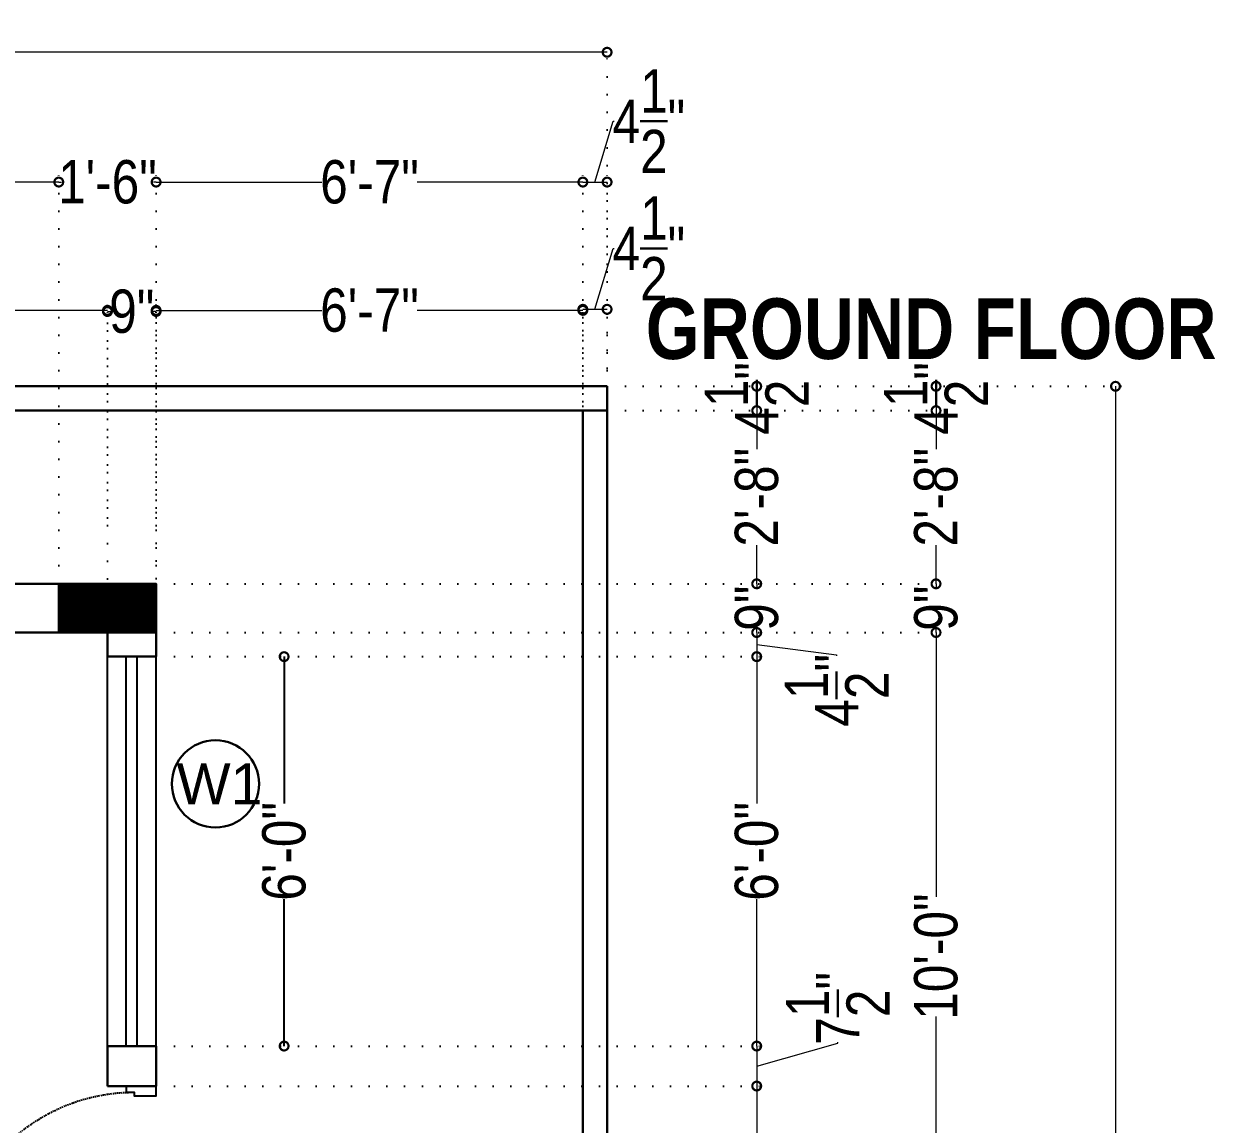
# Model space of a CAD drawing. Extents: x -454308 to 890911, y -14103 to 1343694.
# Drawn here: x 198057.3 to 198277.6, y 662062.4 to 662265.7 of the extents above; entities that cross this region are included whole.
import ezdxf

# ---------------------------------------------------------------- set-up
doc = ezdxf.new("R2010")
doc.units = 0
doc.header["$MEASUREMENT"] = 0
doc.header["$PDMODE"] = 32
doc.linetypes.add('DOT2', pattern=[3.175, 0, -3.175])
for name, color, linetype in [('A-Door', 144, 'Continuous'), ('ELE', 7, 'Continuous'), ('walls', 7, 'Continuous')]:
    doc.layers.add(name, color=color, linetype=linetype)
for name, color, linetype, lineweight in [('A-Wall', 7, 'Continuous', 30), ('AR- Dim', 159, 'Continuous', 9), ('sill', 32, 'Continuous', 25), ('Text', 55, 'Continuous', 25), ('WINDOW', 147, 'Continuous', 25)]:
    doc.layers.add(name, color=color, linetype=linetype, lineweight=lineweight)
doc.styles.add('AA_03.50', font='ARIALN.TTF', dxfattribs={"height": 8})
doc.styles.add('jag', font='arial.ttf')
doc.styles.get("Standard").update_dxf_attribs({"font": 'stylu.ttf', "height": 7})
doc.dimstyles.new('AA_03.50', dxfattribs={"dimtxt": 9, "dimasz": 3.25, "dimexe": 1.75, "dimexo": 3.375, "dimgap": 0.09, "dimtad": 0, "dimdec": 0, "dimzin": 3, "dimdsep": 46, "dimlunit": 4, "dimtxsty": 'AA_03.50', "dimblk": 'DOTSMALL', "dimcen": 0.09, "dimclre": 7, "dimadec": 0, "dimazin": 0, "dimtfac": 1, "dimtdec": 0, "dimtofl": 0, "dimtmove": 0, "dimatfit": 3, "dimfxl": 1, "dimtolj": 1, "dimtzin": 0, "dimlwd": -1, "dimarcsym": 0})

# ---------------------------------------------------------------- blocks, each defined once
blk = doc.blocks.new('eeee')
at = {"layer": 'A-Door'}
for points in [[(165919.2, 672860.67), (165924.71, 672860.67), (165924.71, 672859.48), (165923.23, 672859.48), (165923.23, 672858.78), (165919.2, 672858.78), (165919.2, 672860.67)], [(165924.71, 672859.48), (165924.71, 672858.61), (165956.88, 672858.61), (165956.88, 672859.48), (165924.71, 672859.48)], [(165956.8, 672857.83), (165956.8, 672857.59)], [(165956.8, 672857.46), (165956.8, 672857.22)], [(165956.88, 672858.61), (165956.84, 672858.33)], [(165956.84, 672858.2), (165956.84, 672858)], [(165956.64, 672855.61), (165956.6, 672855.37)], [(165956.6, 672855.24), (165956.6, 672855)], [(165956.68, 672855.98), (165956.68, 672855.74)], [(165956.76, 672856.72), (165956.76, 672856.68), (165956.72, 672856.48)], [(165956.72, 672856.35), (165956.72, 672856.11)], [(165956.8, 672857.09), (165956.76, 672856.85)], [(165956.31, 672853.39), (165956.27, 672853.15)], [(165956.39, 672853.76), (165956.35, 672853.52)], [(165956.43, 672854.13), (165956.39, 672853.89)], [(165956.51, 672854.5), (165956.47, 672854.26)], [(165956.55, 672854.87), (165956.55, 672854.79), (165956.51, 672854.63)], [(165955.86, 672851.18), (165955.77, 672851.01), (165955.77, 672850.93)], [(165955.94, 672851.55), (165955.86, 672851.3)], [(165956.02, 672851.91), (165955.98, 672851.67)], [(165956.06, 672852.28), (165956.02, 672852.04)], [(165956.18, 672852.65), (165956.1, 672852.41)], [(165956.27, 672853.02), (165956.23, 672852.86), (165956.18, 672852.78)], [(165955.08, 672848.71), (165955.03, 672848.46)], [(165955.24, 672849.04), (165955.12, 672848.83)], [(165955.32, 672849.41), (165955.24, 672849.16), (165955.24, 672849.12)], [(165955.44, 672849.78), (165955.36, 672849.53)], [(165955.53, 672850.11), (165955.44, 672849.86)], [(165955.65, 672850.48), (165955.57, 672850.23)], [(165955.77, 672850.81), (165955.65, 672850.6)], [(165954.29, 672846.61), (165954.17, 672846.37)], [(165954.46, 672846.9), (165954.34, 672846.7)], [(165954.58, 672847.27), (165954.5, 672847.02)], [(165954.71, 672847.64), (165954.62, 672847.39)], [(165954.83, 672847.97), (165954.75, 672847.76)], [(165954.95, 672848.34), (165954.87, 672848.09)], [(165953.35, 672844.52), (165953.23, 672844.31)], [(165953.55, 672844.89), (165953.43, 672844.64)], [(165953.68, 672845.22), (165953.6, 672845.01)], [(165953.84, 672845.55), (165953.76, 672845.34)], [(165954.01, 672845.87), (165953.92, 672845.63)], [(165954.17, 672846.24), (165954.05, 672846)], [(165952.12, 672842.26), (165952.08, 672842.18), (165951.99, 672842.01)], [(165952.28, 672842.59), (165952.16, 672842.34)], [(165952.49, 672842.91), (165952.36, 672842.67)], [(165952.69, 672843.2), (165952.57, 672843)], [(165952.86, 672843.53), (165952.73, 672843.33)], [(165953.02, 672843.86), (165953.02, 672843.86), (165952.9, 672843.65)], [(165953.23, 672844.19), (165953.1, 672843.98)], [(165950.68, 672840.04), (165950.55, 672839.83)], [(165950.88, 672840.37), (165950.76, 672840.16)], [(165951.09, 672840.65), (165951.05, 672840.53), (165950.97, 672840.45)], [(165951.34, 672840.98), (165951.17, 672840.78)], [(165951.54, 672841.27), (165951.38, 672841.07)], [(165951.75, 672841.6), (165951.58, 672841.39)], [(165951.91, 672841.93), (165951.79, 672841.72)], [(165948.83, 672837.7), (165948.66, 672837.49)], [(165949.08, 672837.94), (165948.91, 672837.78)], [(165949.32, 672838.23), (165949.16, 672838.07)], [(165949.53, 672838.56), (165949.4, 672838.35)], [(165949.77, 672838.85), (165949.61, 672838.64)], [(165950.02, 672839.13), (165949.94, 672838.97), (165949.86, 672838.93)], [(165950.27, 672839.42), (165950.1, 672839.22)], [(165950.47, 672839.71), (165950.31, 672839.5)], [(165946.77, 672835.52), (165946.61, 672835.31)], [(165947.06, 672835.72), (165946.9, 672835.6)], [(165947.31, 672836.01), (165947.14, 672835.81)], [(165947.6, 672836.3), (165947.39, 672836.09)], [(165947.84, 672836.55), (165947.68, 672836.38)], [(165948.09, 672836.83), (165947.92, 672836.67)], [(165948.38, 672837.12), (165948.17, 672836.91)], [(165948.58, 672837.41), (165948.46, 672837.2)], [(165944.27, 672833.26), (165944.1, 672833.09)], [(165944.55, 672833.5), (165944.55, 672833.46), (165944.39, 672833.34)], [(165944.88, 672833.71), (165944.68, 672833.55)], [(165945.13, 672833.96), (165944.97, 672833.79)], [(165945.42, 672834.24), (165945.25, 672834.04)], [(165945.71, 672834.45), (165945.5, 672834.28)], [(165945.99, 672834.7), (165945.83, 672834.53)], [(165946.24, 672834.98), (165946.08, 672834.78)], [(165946.53, 672835.23), (165946.36, 672835.07)], [(165941.23, 672831.08), (165941.02, 672830.96)], [(165941.55, 672831.28), (165941.47, 672831.2), (165941.35, 672831.16)], [(165941.88, 672831.49), (165941.68, 672831.33)], [(165942.17, 672831.7), (165941.97, 672831.57)], [(165942.46, 672831.9), (165942.25, 672831.78)], [(165942.79, 672832.11), (165942.58, 672831.98)], [(165943.08, 672832.31), (165943.03, 672832.27), (165942.87, 672832.19)], [(165943.4, 672832.56), (165943.2, 672832.44)], [(165943.69, 672832.76), (165943.49, 672832.64)], [(165943.98, 672833.01), (165943.81, 672832.85)], [(165937.28, 672828.94), (165937.03, 672828.86)], [(165937.61, 672829.07), (165937.4, 672828.98)], [(165937.98, 672829.27), (165937.73, 672829.15)], [(165938.31, 672829.39), (165938.1, 672829.31), (165938.1, 672829.27)], [(165938.64, 672829.6), (165938.43, 672829.48)], [(165938.97, 672829.76), (165938.76, 672829.64)], [(165939.29, 672829.93), (165939.05, 672829.81)], [(165939.62, 672830.09), (165939.42, 672830.01)], [(165939.95, 672830.3), (165939.79, 672830.22), (165939.75, 672830.18)], [(165940.28, 672830.5), (165940.08, 672830.34)], [(165940.61, 672830.67), (165940.4, 672830.55)], [(165940.94, 672830.87), (165940.69, 672830.75)], [(165930.58, 672826.64), (165930.29, 672826.64)], [(165930.91, 672826.72), (165930.87, 672826.72), (165930.71, 672826.68)], [(165931.28, 672826.85), (165931.03, 672826.76)], [(165931.65, 672826.93), (165931.4, 672826.85)], [(165932.02, 672827.01), (165931.77, 672826.93)], [(165932.39, 672827.13), (165932.14, 672827.05)], [(165932.72, 672827.22), (165932.51, 672827.13)], [(165933.09, 672827.34), (165932.84, 672827.26)], [(165933.46, 672827.46), (165933.21, 672827.38)], [(165933.79, 672827.59), (165933.58, 672827.46)], [(165934.16, 672827.67), (165933.91, 672827.59)], [(165934.53, 672827.79), (165934.28, 672827.71)], [(165934.86, 672827.91), (165934.61, 672827.83)], [(165935.23, 672828.08), (165934.98, 672828)], [(165935.55, 672828.2), (165935.35, 672828.12)], [(165935.92, 672828.33), (165935.68, 672828.24)], [(165936.25, 672828.45), (165936.05, 672828.37)], [(165936.62, 672828.61), (165936.38, 672828.53)], [(165936.95, 672828.78), (165936.75, 672828.65)], [(165919.2, 672824.71), (165924.71, 672824.71), (165924.71, 672825.86), (165923.23, 672825.86), (165923.23, 672826.52), (165919.2, 672826.52), (165919.2, 672824.71)], [(165923.51, 672825.86), (165923.23, 672825.86)], [(165923.88, 672825.86), (165923.64, 672825.86)], [(165924.25, 672825.9), (165924.01, 672825.86)], [(165924.62, 672825.9), (165924.38, 672825.9)], [(165924.99, 672825.9), (165924.75, 672825.9)], [(165925.36, 672825.9), (165925.16, 672825.9), (165925.12, 672825.9)], [(165925.73, 672825.94), (165925.53, 672825.9)], [(165926.14, 672825.98), (165925.86, 672825.98)], [(165926.47, 672825.98), (165926.27, 672825.98)], [(165926.88, 672826.02), (165926.6, 672826.02)], [(165927.21, 672826.11), (165927.09, 672826.07), (165927.01, 672826.07)], [(165927.62, 672826.15), (165927.38, 672826.11)], [(165927.99, 672826.19), (165927.75, 672826.15)], [(165928.36, 672826.23), (165928.12, 672826.19)], [(165928.73, 672826.31), (165928.49, 672826.27)], [(165929.1, 672826.35), (165928.98, 672826.31), (165928.86, 672826.31)], [(165929.43, 672826.44), (165929.23, 672826.39)], [(165929.84, 672826.52), (165929.6, 672826.44)], [(165930.17, 672826.6), (165929.97, 672826.52)]]:
    blk.add_lwpolyline(points, dxfattribs=at)
blk = doc.blocks.new('EGVSVS')
at = {"layer": 'A-Wall'}
h = blk.add_hatch(dxfattribs=at)
h.set_pattern_fill('ANSI31', color=256, style=0)
h.set_pattern_definition([(45, (0, 0), (-0.088388347648, 0.088388347648), [])])
h.paths.add_polyline_path([(188258.49, 672097.51), (188258.49, 672106.51), (188240.49, 672106.51), (188240.49, 672097.51)])
blk.add_lwpolyline([(188240.49, 672106.51), (188258.49, 672106.51), (188258.49, 672097.51), (188240.49, 672097.51)], close=True, dxfattribs=at)
blk = doc.blocks.new('_DotSmall')
at = {"color": 0, "linetype": 'ByBlock', "const_width": 0.5}
blk.add_lwpolyline([(-0.0625, 0, 1), (0.0625, 0, 1)], format="xyb", close=True, dxfattribs=at)
blk = doc.blocks.new('*D91')
at = {"layer": 'DEFPOINTS', "color": 0, "lineweight": 30, "transparency": 16777216}
for p in [(198081.79, 662148.77), (198081.79, 662076.81), (198105.45, 662076.81)]:
    blk.add_point(p, dxfattribs=at)
at = {"layer": 'walls', "color": 7, "linetype": 'DOT2', "lineweight": -2, "transparency": 16777216}
for p, q in [((198085.16, 662148.77), (198107.2, 662148.77)), ((198085.16, 662076.81), (198107.2, 662076.81))]:
    blk.add_line(p, q, dxfattribs=at)
at = {"layer": 'walls', "color": 0, "transparency": 16777216}
for p, q in [((198105.45, 662148.77), (198105.45, 662121.63)), ((198105.45, 662076.81), (198105.45, 662103.96))]:
    blk.add_line(p, q, dxfattribs=at)
at = {"layer": 'walls', "color": 0, "transparency": 16777216, "xscale": 3.25, "yscale": 3.25, "zscale": 3.25}
for p, rotation in [((198105.45, 662148.77), 90), ((198105.45, 662076.81), 270)]:
    blk.add_blockref('_DotSmall', p, dxfattribs=dict(at, rotation=rotation))
at = {"layer": 'walls', "color": 0, "lineweight": 30, "transparency": 16777216, "insert": (198105.45, 662112.79), "char_height": 8, "attachment_point": 5, "rotation": 90, "style": 'AA_03.50'}
blk.add_mtext('\\A1;6\'-0"', dxfattribs=at)
blk = doc.blocks.new('*D93')
at = {"layer": 'AR- Dim', "color": 7, "linetype": 'DOT2', "lineweight": -2, "transparency": 16777216}
for p, q in [((197445.19, 662219.9), (197445.19, 662262.21)), ((198165.16, 662219.9), (198165.16, 662262.21))]:
    blk.add_line(p, q, dxfattribs=at)
at = {"layer": 'AR- Dim', "color": 0, "transparency": 16777216}
for p, q in [((197445.19, 662260.46), (197793.79, 662260.46)), ((198165.16, 662260.46), (197816.56, 662260.46))]:
    blk.add_line(p, q, dxfattribs=at)
at = {"layer": 'DEFPOINTS', "color": 0, "lineweight": 30, "transparency": 16777216}
for p in [(198165.16, 662260.46), (197445.19, 662216.52), (198165.16, 662216.52)]:
    blk.add_point(p, dxfattribs=at)
at = {"layer": 'AR- Dim', "color": 0, "transparency": 16777216, "xscale": 3.25, "yscale": 3.25, "zscale": 3.25, "rotation": 180}
blk.add_blockref('_DotSmall', (197445.19, 662260.46), dxfattribs=at)
at = {"layer": 'AR- Dim', "color": 0, "transparency": 16777216, "xscale": 3.25, "yscale": 3.25, "zscale": 3.25}
blk.add_blockref('_DotSmall', (198165.16, 662260.46), dxfattribs=at)
at = {"layer": 'AR- Dim', "color": 0, "lineweight": 30, "transparency": 16777216, "insert": (197805.18, 662260.46), "char_height": 8, "attachment_point": 5, "style": 'AA_03.50'}
blk.add_mtext('\\A1;60\'-0"', dxfattribs=at)
blk = doc.blocks.new('*D108')
at = {"layer": 'AR- Dim', "color": 7, "linetype": 'DOT2', "lineweight": -2, "transparency": 16777216}
for p, q in [((197907.99, 662156.65), (197907.99, 662214.51)), ((198072.79, 662156.61), (198072.79, 662214.51))]:
    blk.add_line(p, q, dxfattribs=at)
at = {"layer": 'AR- Dim', "color": 0, "transparency": 16777216}
for p, q in [((197907.99, 662212.76), (197979.33, 662212.76)), ((198072.79, 662212.76), (198001.45, 662212.76))]:
    blk.add_line(p, q, dxfattribs=at)
at = {"layer": 'DEFPOINTS', "color": 0, "lineweight": 30, "transparency": 16777216}
for p in [(198072.79, 662212.76), (197907.99, 662153.27), (198072.79, 662153.23)]:
    blk.add_point(p, dxfattribs=at)
at = {"layer": 'AR- Dim', "color": 0, "transparency": 16777216, "xscale": 3.25, "yscale": 3.25, "zscale": 3.25, "rotation": 180}
blk.add_blockref('_DotSmall', (197907.99, 662212.76), dxfattribs=at)
at = {"layer": 'AR- Dim', "color": 0, "transparency": 16777216, "xscale": 3.25, "yscale": 3.25, "zscale": 3.25}
blk.add_blockref('_DotSmall', (198072.79, 662212.76), dxfattribs=at)
at = {"layer": 'AR- Dim', "color": 0, "lineweight": 30, "transparency": 16777216, "insert": (197990.39, 662212.76), "char_height": 8, "attachment_point": 5, "style": 'AA_03.50'}
blk.add_mtext('\\A1;13\'-9"', dxfattribs=at)
blk = doc.blocks.new('*D109')
at = {"layer": 'AR- Dim', "color": 7, "linetype": 'DOT2', "lineweight": -2, "transparency": 16777216}
for p, q in [((198072.79, 662174.4), (198072.79, 662214.3)), ((198081.79, 662174.44), (198081.79, 662214.3))]:
    blk.add_line(p, q, dxfattribs=at)
at = {"layer": 'AR- Dim', "color": 0, "transparency": 16777216}
for p, q in [((198072.79, 662212.55), (198073.42, 662212.55)), ((198081.79, 662212.55), (198081.15, 662212.55))]:
    blk.add_line(p, q, dxfattribs=at)
at = {"layer": 'DEFPOINTS', "color": 0, "lineweight": 30, "transparency": 16777216}
for p in [(198081.79, 662212.55), (198072.79, 662171.02), (198081.79, 662171.06)]:
    blk.add_point(p, dxfattribs=at)
at = {"layer": 'AR- Dim', "color": 0, "transparency": 16777216, "xscale": 3.25, "yscale": 3.25, "zscale": 3.25, "rotation": 180}
blk.add_blockref('_DotSmall', (198072.79, 662212.55), dxfattribs=at)
at = {"layer": 'AR- Dim', "color": 0, "transparency": 16777216, "xscale": 3.25, "yscale": 3.25, "zscale": 3.25}
blk.add_blockref('_DotSmall', (198081.79, 662212.55), dxfattribs=at)
at = {"layer": 'AR- Dim', "color": 0, "lineweight": 30, "transparency": 16777216, "insert": (198077.29, 662212.55), "char_height": 8, "attachment_point": 5, "style": 'AA_03.50'}
blk.add_mtext('\\A1;9"', dxfattribs=at)
blk = doc.blocks.new('*D110')
at = {"layer": 'AR- Dim', "color": 7, "linetype": 'DOT2', "lineweight": -2, "transparency": 16777216}
for p, q in [((198081.79, 662156.65), (198081.79, 662214.51)), ((198160.68, 662156.65), (198160.68, 662214.51))]:
    blk.add_line(p, q, dxfattribs=at)
at = {"layer": 'AR- Dim', "color": 0, "transparency": 16777216}
for p, q in [((198081.79, 662212.76), (198112.4, 662212.76)), ((198160.68, 662212.76), (198130.07, 662212.76))]:
    blk.add_line(p, q, dxfattribs=at)
at = {"layer": 'DEFPOINTS', "color": 0, "lineweight": 30, "transparency": 16777216}
for p in [(198160.68, 662212.76), (198081.79, 662153.27), (198160.68, 662153.27)]:
    blk.add_point(p, dxfattribs=at)
at = {"layer": 'AR- Dim', "color": 0, "transparency": 16777216, "xscale": 3.25, "yscale": 3.25, "zscale": 3.25, "rotation": 180}
blk.add_blockref('_DotSmall', (198081.79, 662212.76), dxfattribs=at)
at = {"layer": 'AR- Dim', "color": 0, "transparency": 16777216, "xscale": 3.25, "yscale": 3.25, "zscale": 3.25}
blk.add_blockref('_DotSmall', (198160.68, 662212.76), dxfattribs=at)
at = {"layer": 'AR- Dim', "color": 0, "lineweight": 30, "transparency": 16777216, "insert": (198121.24, 662212.76), "char_height": 8, "attachment_point": 5, "style": 'AA_03.50'}
blk.add_mtext('\\A1;6\'-7"', dxfattribs=at)
blk = doc.blocks.new('*D111')
at = {"layer": 'AR- Dim', "color": 0, "transparency": 16777216}
for p, q in [((198162.92, 662212.96), (198166.3, 662224.21)), ((198166.3, 662224.21), (198166.48, 662224.21)), ((198160.68, 662212.96), (198165.16, 662212.96))]:
    blk.add_line(p, q, dxfattribs=at)
at = {"layer": 'AR- Dim', "color": 7, "linetype": 'DOT2', "lineweight": -2, "transparency": 16777216}
for p, q in [((198160.68, 662174.44), (198160.68, 662214.71)), ((198165.16, 662202.11), (198165.16, 662214.71))]:
    blk.add_line(p, q, dxfattribs=at)
at = {"layer": 'DEFPOINTS', "color": 0, "lineweight": 30, "transparency": 16777216}
for p in [(198165.16, 662212.96), (198165.16, 662198.73), (198160.68, 662171.06)]:
    blk.add_point(p, dxfattribs=at)
at = {"layer": 'AR- Dim', "color": 0, "transparency": 16777216, "xscale": 3.25, "yscale": 3.25, "zscale": 3.25, "rotation": 180}
blk.add_blockref('_DotSmall', (198160.68, 662212.96), dxfattribs=at)
at = {"layer": 'AR- Dim', "color": 0, "transparency": 16777216, "xscale": 3.25, "yscale": 3.25, "zscale": 3.25}
blk.add_blockref('_DotSmall', (198165.16, 662212.96), dxfattribs=at)
at = {"layer": 'AR- Dim', "color": 0, "lineweight": 30, "transparency": 16777216, "insert": (198172.88, 662224.21), "char_height": 8, "attachment_point": 5, "style": 'AA_03.50'}
blk.add_mtext('\\A1;4{\\H1.000000x;\\S1/2;}"', dxfattribs=at)
blk = doc.blocks.new('*D119')
at = {"layer": 'AR- Dim', "color": 7, "linetype": 'DOT2', "lineweight": -2, "transparency": 16777216}
for p, q in [((197961.99, 662165.61), (197961.99, 662238.22)), ((198063.79, 662165.61), (198063.79, 662238.22))]:
    blk.add_line(p, q, dxfattribs=at)
at = {"layer": 'AR- Dim', "color": 0, "transparency": 16777216}
for p, q in [((197961.99, 662236.47), (198004.07, 662236.47)), ((198063.79, 662236.47), (198021.71, 662236.47))]:
    blk.add_line(p, q, dxfattribs=at)
at = {"layer": 'DEFPOINTS', "color": 0, "lineweight": 30, "transparency": 16777216}
for p in [(198063.79, 662236.47), (197961.99, 662162.23), (198063.79, 662162.23)]:
    blk.add_point(p, dxfattribs=at)
at = {"layer": 'AR- Dim', "color": 0, "transparency": 16777216, "xscale": 3.25, "yscale": 3.25, "zscale": 3.25, "rotation": 180}
blk.add_blockref('_DotSmall', (197961.99, 662236.47), dxfattribs=at)
at = {"layer": 'AR- Dim', "color": 0, "transparency": 16777216, "xscale": 3.25, "yscale": 3.25, "zscale": 3.25}
blk.add_blockref('_DotSmall', (198063.79, 662236.47), dxfattribs=at)
at = {"layer": 'AR- Dim', "color": 0, "lineweight": 30, "transparency": 16777216, "insert": (198012.89, 662236.47), "char_height": 8, "attachment_point": 5, "style": 'AA_03.50'}
blk.add_mtext('\\A1;8\'-6"', dxfattribs=at)
blk = doc.blocks.new('*D120')
at = {"layer": 'AR- Dim', "color": 7, "linetype": 'DOT2', "lineweight": -2, "transparency": 16777216}
for p, q in [((198063.79, 662165.61), (198063.79, 662238.22)), ((198081.79, 662165.61), (198081.79, 662238.22))]:
    blk.add_line(p, q, dxfattribs=at)
at = {"layer": 'AR- Dim', "color": 0, "transparency": 16777216}
for p, q in [((198063.79, 662236.47), (198064.28, 662236.47)), ((198081.79, 662236.47), (198081.3, 662236.47))]:
    blk.add_line(p, q, dxfattribs=at)
at = {"layer": 'DEFPOINTS', "color": 0, "lineweight": 30, "transparency": 16777216}
for p in [(198081.79, 662236.47), (198063.79, 662162.23), (198081.79, 662162.23)]:
    blk.add_point(p, dxfattribs=at)
at = {"layer": 'AR- Dim', "color": 0, "transparency": 16777216, "xscale": 3.25, "yscale": 3.25, "zscale": 3.25, "rotation": 180}
blk.add_blockref('_DotSmall', (198063.79, 662236.47), dxfattribs=at)
at = {"layer": 'AR- Dim', "color": 0, "transparency": 16777216, "xscale": 3.25, "yscale": 3.25, "zscale": 3.25}
blk.add_blockref('_DotSmall', (198081.79, 662236.47), dxfattribs=at)
at = {"layer": 'AR- Dim', "color": 0, "lineweight": 30, "transparency": 16777216, "insert": (198072.79, 662236.47), "char_height": 8, "attachment_point": 5, "style": 'AA_03.50'}
blk.add_mtext('\\A1;1\'-6"', dxfattribs=at)
blk = doc.blocks.new('*D121')
at = {"layer": 'AR- Dim', "color": 7, "linetype": 'DOT2', "lineweight": -2, "transparency": 16777216}
for p, q in [((198081.79, 662165.61), (198081.79, 662238.22)), ((198160.68, 662165.61), (198160.68, 662238.22))]:
    blk.add_line(p, q, dxfattribs=at)
at = {"layer": 'AR- Dim', "color": 0, "transparency": 16777216}
for p, q in [((198081.79, 662236.47), (198112.4, 662236.47)), ((198160.68, 662236.47), (198130.07, 662236.47))]:
    blk.add_line(p, q, dxfattribs=at)
at = {"layer": 'DEFPOINTS', "color": 0, "lineweight": 30, "transparency": 16777216}
for p in [(198160.68, 662236.47), (198081.79, 662162.23), (198160.68, 662162.23)]:
    blk.add_point(p, dxfattribs=at)
at = {"layer": 'AR- Dim', "color": 0, "transparency": 16777216, "xscale": 3.25, "yscale": 3.25, "zscale": 3.25, "rotation": 180}
blk.add_blockref('_DotSmall', (198081.79, 662236.47), dxfattribs=at)
at = {"layer": 'AR- Dim', "color": 0, "transparency": 16777216, "xscale": 3.25, "yscale": 3.25, "zscale": 3.25}
blk.add_blockref('_DotSmall', (198160.68, 662236.47), dxfattribs=at)
at = {"layer": 'AR- Dim', "color": 0, "lineweight": 30, "transparency": 16777216, "insert": (198121.24, 662236.47), "char_height": 8, "attachment_point": 5, "style": 'AA_03.50'}
blk.add_mtext('\\A1;6\'-7"', dxfattribs=at)
blk = doc.blocks.new('*D122')
at = {"layer": 'AR- Dim', "color": 0, "transparency": 16777216}
for p, q in [((198162.92, 662236.47), (198166.3, 662247.72)), ((198166.3, 662247.72), (198166.48, 662247.72)), ((198160.68, 662236.47), (198165.16, 662236.47))]:
    blk.add_line(p, q, dxfattribs=at)
at = {"layer": 'AR- Dim', "color": 7, "linetype": 'DOT2', "lineweight": -2, "transparency": 16777216}
for p, q in [((198160.68, 662165.61), (198160.68, 662238.22)), ((198165.16, 662165.61), (198165.16, 662238.22))]:
    blk.add_line(p, q, dxfattribs=at)
at = {"layer": 'DEFPOINTS', "color": 0, "lineweight": 30, "transparency": 16777216}
for p in [(198165.16, 662236.47), (198160.68, 662162.23), (198165.16, 662162.23)]:
    blk.add_point(p, dxfattribs=at)
at = {"layer": 'AR- Dim', "color": 0, "transparency": 16777216, "xscale": 3.25, "yscale": 3.25, "zscale": 3.25, "rotation": 180}
blk.add_blockref('_DotSmall', (198160.68, 662236.47), dxfattribs=at)
at = {"layer": 'AR- Dim', "color": 0, "transparency": 16777216, "xscale": 3.25, "yscale": 3.25, "zscale": 3.25}
blk.add_blockref('_DotSmall', (198165.16, 662236.47), dxfattribs=at)
at = {"layer": 'AR- Dim', "color": 0, "lineweight": 30, "transparency": 16777216, "insert": (198172.88, 662247.72), "char_height": 8, "attachment_point": 5, "style": 'AA_03.50'}
blk.add_mtext('\\A1;4{\\H1.000000x;\\S1/2;}"', dxfattribs=at)
blk = doc.blocks.new('*D167')
at = {"layer": 'AR- Dim', "color": 7, "linetype": 'DOT2', "lineweight": -2, "transparency": 16777216}
for p, q in [((198168.54, 662198.73), (198194.57, 662198.73)), ((198168.54, 662194.23), (198194.57, 662194.23))]:
    blk.add_line(p, q, dxfattribs=at)
at = {"layer": 'AR- Dim', "color": 0, "transparency": 16777216}
blk.add_line((198192.82, 662198.73), (198192.82, 662194.23), dxfattribs=at)
at = {"layer": 'DEFPOINTS', "color": 0, "lineweight": 30, "transparency": 16777216}
for p in [(198165.16, 662198.73), (198165.16, 662194.23), (198192.82, 662194.23)]:
    blk.add_point(p, dxfattribs=at)
at = {"layer": 'AR- Dim', "color": 0, "transparency": 16777216, "xscale": 3.25, "yscale": 3.25, "zscale": 3.25}
for p, rotation in [((198192.82, 662198.73), 90), ((198192.82, 662194.23), 270)]:
    blk.add_blockref('_DotSmall', p, dxfattribs=dict(at, rotation=rotation))
at = {"layer": 'AR- Dim', "color": 0, "lineweight": 30, "transparency": 16777216, "insert": (198192.82, 662196.48), "char_height": 8, "attachment_point": 5, "rotation": 90, "style": 'AA_03.50'}
blk.add_mtext('\\A1;4{\\H1.000000x;\\S1/2;}"', dxfattribs=at)
blk = doc.blocks.new('*D168')
at = {"layer": 'AR- Dim', "color": 7, "linetype": 'DOT2', "lineweight": -2, "transparency": 16777216}
for p, q in [((198168.54, 662194.23), (198194.57, 662194.23)), ((198085.16, 662162.23), (198194.57, 662162.23))]:
    blk.add_line(p, q, dxfattribs=at)
at = {"layer": 'AR- Dim', "color": 0, "transparency": 16777216}
for p, q in [((198192.82, 662194.23), (198192.82, 662187.11)), ((198192.82, 662162.23), (198192.82, 662169.36))]:
    blk.add_line(p, q, dxfattribs=at)
at = {"layer": 'DEFPOINTS', "color": 0, "lineweight": 30, "transparency": 16777216}
for p in [(198165.16, 662194.23), (198081.79, 662162.23), (198192.82, 662162.23)]:
    blk.add_point(p, dxfattribs=at)
at = {"layer": 'AR- Dim', "color": 0, "transparency": 16777216, "xscale": 3.25, "yscale": 3.25, "zscale": 3.25}
for p, rotation in [((198192.82, 662194.23), 90), ((198192.82, 662162.23), 270)]:
    blk.add_blockref('_DotSmall', p, dxfattribs=dict(at, rotation=rotation))
at = {"layer": 'AR- Dim', "color": 0, "lineweight": 30, "transparency": 16777216, "insert": (198192.82, 662178.23), "char_height": 8, "attachment_point": 5, "rotation": 90, "style": 'AA_03.50'}
blk.add_mtext('\\A1;2\'-8"', dxfattribs=at)
blk = doc.blocks.new('*D169')
at = {"layer": 'AR- Dim', "color": 7, "linetype": 'DOT2', "lineweight": -2, "transparency": 16777216}
for p, q in [((198085.16, 662162.23), (198194.57, 662162.23)), ((198085.16, 662153.23), (198194.57, 662153.23))]:
    blk.add_line(p, q, dxfattribs=at)
at = {"layer": 'AR- Dim', "color": 0, "transparency": 16777216}
for p, q in [((198192.82, 662162.23), (198192.82, 662161.6)), ((198192.82, 662153.23), (198192.82, 662153.87))]:
    blk.add_line(p, q, dxfattribs=at)
at = {"layer": 'DEFPOINTS', "color": 0, "lineweight": 30, "transparency": 16777216}
for p in [(198081.79, 662162.23), (198081.79, 662153.23), (198192.82, 662153.23)]:
    blk.add_point(p, dxfattribs=at)
at = {"layer": 'AR- Dim', "color": 0, "transparency": 16777216, "xscale": 3.25, "yscale": 3.25, "zscale": 3.25}
for p, rotation in [((198192.82, 662162.23), 90), ((198192.82, 662153.23), 270)]:
    blk.add_blockref('_DotSmall', p, dxfattribs=dict(at, rotation=rotation))
at = {"layer": 'AR- Dim', "color": 0, "lineweight": 30, "transparency": 16777216, "insert": (198192.82, 662157.73), "char_height": 8, "attachment_point": 5, "rotation": 90, "style": 'AA_03.50'}
blk.add_mtext('\\A1;9"', dxfattribs=at)
blk = doc.blocks.new('*D170')
at = {"layer": 'AR- Dim', "color": 7, "linetype": 'DOT2', "lineweight": -2, "transparency": 16777216}
for p, q in [((198085.16, 662153.23), (198194.57, 662153.23)), ((198085.16, 662148.77), (198194.57, 662148.77))]:
    blk.add_line(p, q, dxfattribs=at)
at = {"layer": 'AR- Dim', "color": 0, "transparency": 16777216}
for p, q in [((198192.82, 662153.23), (198192.82, 662148.77)), ((198192.82, 662151), (198207.59, 662149.13)), ((198207.59, 662149.13), (198207.59, 662148.95))]:
    blk.add_line(p, q, dxfattribs=at)
at = {"layer": 'DEFPOINTS', "color": 0, "lineweight": 30, "transparency": 16777216}
for p in [(198081.79, 662153.23), (198081.79, 662148.77), (198192.82, 662148.77)]:
    blk.add_point(p, dxfattribs=at)
at = {"layer": 'AR- Dim', "color": 0, "transparency": 16777216, "xscale": 3.25, "yscale": 3.25, "zscale": 3.25}
for p, rotation in [((198192.82, 662153.23), 90), ((198192.82, 662148.77), 270)]:
    blk.add_blockref('_DotSmall', p, dxfattribs=dict(at, rotation=rotation))
at = {"layer": 'AR- Dim', "color": 0, "lineweight": 30, "transparency": 16777216, "insert": (198207.59, 662142.55), "char_height": 8, "attachment_point": 5, "rotation": 90, "style": 'AA_03.50'}
blk.add_mtext('\\A1;4{\\H1.000000x;\\S1/2;}"', dxfattribs=at)
blk = doc.blocks.new('*D171')
at = {"layer": 'AR- Dim', "color": 7, "linetype": 'DOT2', "lineweight": -2, "transparency": 16777216}
for p, q in [((198085.16, 662148.77), (198194.57, 662148.77)), ((198085.16, 662076.81), (198194.57, 662076.81))]:
    blk.add_line(p, q, dxfattribs=at)
at = {"layer": 'AR- Dim', "color": 0, "transparency": 16777216}
for p, q in [((198192.82, 662148.77), (198192.82, 662121.63)), ((198192.82, 662076.81), (198192.82, 662103.96))]:
    blk.add_line(p, q, dxfattribs=at)
at = {"layer": 'DEFPOINTS', "color": 0, "lineweight": 30, "transparency": 16777216}
for p in [(198081.79, 662148.77), (198081.79, 662076.81), (198192.82, 662076.81)]:
    blk.add_point(p, dxfattribs=at)
at = {"layer": 'AR- Dim', "color": 0, "transparency": 16777216, "xscale": 3.25, "yscale": 3.25, "zscale": 3.25}
for p, rotation in [((198192.82, 662148.77), 90), ((198192.82, 662076.81), 270)]:
    blk.add_blockref('_DotSmall', p, dxfattribs=dict(at, rotation=rotation))
at = {"layer": 'AR- Dim', "color": 0, "lineweight": 30, "transparency": 16777216, "insert": (198192.82, 662112.79), "char_height": 8, "attachment_point": 5, "rotation": 90, "style": 'AA_03.50'}
blk.add_mtext('\\A1;6\'-0"', dxfattribs=at)
blk = doc.blocks.new('*D172')
at = {"layer": 'AR- Dim', "color": 7, "linetype": 'DOT2', "lineweight": -2, "transparency": 16777216}
for p, q in [((198085.16, 662076.81), (198194.57, 662076.81)), ((198085.16, 662069.42), (198194.57, 662069.42))]:
    blk.add_line(p, q, dxfattribs=at)
at = {"layer": 'AR- Dim', "color": 0, "transparency": 16777216}
for p, q in [((198192.82, 662073.12), (198207.81, 662077.34)), ((198192.82, 662076.81), (198192.82, 662069.42)), ((198207.81, 662077.34), (198207.81, 662077.52))]:
    blk.add_line(p, q, dxfattribs=at)
at = {"layer": 'DEFPOINTS', "color": 0, "lineweight": 30, "transparency": 16777216}
for p in [(198081.79, 662076.81), (198081.79, 662069.42), (198192.82, 662069.42)]:
    blk.add_point(p, dxfattribs=at)
at = {"layer": 'AR- Dim', "color": 0, "transparency": 16777216, "xscale": 3.25, "yscale": 3.25, "zscale": 3.25}
for p, rotation in [((198192.82, 662076.81), 90), ((198192.82, 662069.42), 270)]:
    blk.add_blockref('_DotSmall', p, dxfattribs=dict(at, rotation=rotation))
at = {"layer": 'AR- Dim', "color": 0, "lineweight": 30, "transparency": 16777216, "insert": (198207.81, 662083.77), "char_height": 8, "attachment_point": 5, "rotation": 90, "style": 'AA_03.50'}
blk.add_mtext('\\A1;7{\\H1.000000x;\\S1/2;}"', dxfattribs=at)
blk = doc.blocks.new('*D173')
at = {"layer": 'AR- Dim', "color": 7, "linetype": 'DOT2', "lineweight": -2, "transparency": 16777216}
for p, q in [((198085.16, 662069.42), (198194.57, 662069.42)), ((198067.16, 662028.96), (198194.57, 662028.96))]:
    blk.add_line(p, q, dxfattribs=at)
at = {"layer": 'AR- Dim', "color": 0, "transparency": 16777216}
for p, q in [((198192.82, 662069.42), (198192.82, 662060.41)), ((198192.82, 662028.96), (198192.82, 662037.97))]:
    blk.add_line(p, q, dxfattribs=at)
at = {"layer": 'DEFPOINTS', "color": 0, "lineweight": 30, "transparency": 16777216}
for p in [(198081.79, 662069.42), (198063.79, 662028.96), (198192.82, 662028.96)]:
    blk.add_point(p, dxfattribs=at)
at = {"layer": 'AR- Dim', "color": 0, "transparency": 16777216, "xscale": 3.25, "yscale": 3.25, "zscale": 3.25}
for p, rotation in [((198192.82, 662069.42), 90), ((198192.82, 662028.96), 270)]:
    blk.add_blockref('_DotSmall', p, dxfattribs=dict(at, rotation=rotation))
at = {"layer": 'AR- Dim', "color": 0, "lineweight": 30, "transparency": 16777216, "insert": (198192.82, 662049.19), "char_height": 8, "attachment_point": 5, "rotation": 90, "style": 'AA_03.50'}
blk.add_mtext('\\A1;3\'-4{\\H1.000000x;\\S1/2;}"', dxfattribs=at)
blk = doc.blocks.new('*D181')
at = {"layer": 'AR- Dim', "color": 7, "linetype": 'DOT2', "lineweight": -2, "transparency": 16777216}
for p, q in [((198168.54, 662198.73), (198227.72, 662198.73)), ((198168.54, 662194.23), (198227.72, 662194.23))]:
    blk.add_line(p, q, dxfattribs=at)
at = {"layer": 'AR- Dim', "color": 0, "transparency": 16777216}
blk.add_line((198225.97, 662198.73), (198225.97, 662194.23), dxfattribs=at)
at = {"layer": 'DEFPOINTS', "color": 0, "lineweight": 30, "transparency": 16777216}
for p in [(198165.16, 662198.73), (198165.16, 662194.23), (198225.97, 662194.23)]:
    blk.add_point(p, dxfattribs=at)
at = {"layer": 'AR- Dim', "color": 0, "transparency": 16777216, "xscale": 3.25, "yscale": 3.25, "zscale": 3.25}
for p, rotation in [((198225.97, 662198.73), 90), ((198225.97, 662194.23), 270)]:
    blk.add_blockref('_DotSmall', p, dxfattribs=dict(at, rotation=rotation))
at = {"layer": 'AR- Dim', "color": 0, "lineweight": 30, "transparency": 16777216, "insert": (198225.97, 662196.48), "char_height": 8, "attachment_point": 5, "rotation": 90, "style": 'AA_03.50'}
blk.add_mtext('\\A1;4{\\H1.000000x;\\S1/2;}"', dxfattribs=at)
blk = doc.blocks.new('*D182')
at = {"layer": 'AR- Dim', "color": 7, "linetype": 'DOT2', "lineweight": -2, "transparency": 16777216}
for p, q in [((198168.54, 662194.23), (198227.72, 662194.23)), ((198085.16, 662162.23), (198227.72, 662162.23))]:
    blk.add_line(p, q, dxfattribs=at)
at = {"layer": 'AR- Dim', "color": 0, "transparency": 16777216}
for p, q in [((198225.97, 662194.23), (198225.97, 662187.11)), ((198225.97, 662162.23), (198225.97, 662169.36))]:
    blk.add_line(p, q, dxfattribs=at)
at = {"layer": 'DEFPOINTS', "color": 0, "lineweight": 30, "transparency": 16777216}
for p in [(198165.16, 662194.23), (198081.79, 662162.23), (198225.97, 662162.23)]:
    blk.add_point(p, dxfattribs=at)
at = {"layer": 'AR- Dim', "color": 0, "transparency": 16777216, "xscale": 3.25, "yscale": 3.25, "zscale": 3.25}
for p, rotation in [((198225.97, 662194.23), 90), ((198225.97, 662162.23), 270)]:
    blk.add_blockref('_DotSmall', p, dxfattribs=dict(at, rotation=rotation))
at = {"layer": 'AR- Dim', "color": 0, "lineweight": 30, "transparency": 16777216, "insert": (198225.97, 662178.23), "char_height": 8, "attachment_point": 5, "rotation": 90, "style": 'AA_03.50'}
blk.add_mtext('\\A1;2\'-8"', dxfattribs=at)
blk = doc.blocks.new('*D183')
at = {"layer": 'AR- Dim', "color": 7, "linetype": 'DOT2', "lineweight": -2, "transparency": 16777216}
for p, q in [((198085.16, 662162.23), (198227.72, 662162.23)), ((198085.16, 662153.23), (198227.72, 662153.23))]:
    blk.add_line(p, q, dxfattribs=at)
at = {"layer": 'AR- Dim', "color": 0, "transparency": 16777216}
for p, q in [((198225.97, 662162.23), (198225.97, 662161.6)), ((198225.97, 662153.23), (198225.97, 662153.87))]:
    blk.add_line(p, q, dxfattribs=at)
at = {"layer": 'DEFPOINTS', "color": 0, "lineweight": 30, "transparency": 16777216}
for p in [(198081.79, 662162.23), (198081.79, 662153.23), (198225.97, 662153.23)]:
    blk.add_point(p, dxfattribs=at)
at = {"layer": 'AR- Dim', "color": 0, "transparency": 16777216, "xscale": 3.25, "yscale": 3.25, "zscale": 3.25}
for p, rotation in [((198225.97, 662162.23), 90), ((198225.97, 662153.23), 270)]:
    blk.add_blockref('_DotSmall', p, dxfattribs=dict(at, rotation=rotation))
at = {"layer": 'AR- Dim', "color": 0, "lineweight": 30, "transparency": 16777216, "insert": (198225.97, 662157.73), "char_height": 8, "attachment_point": 5, "rotation": 90, "style": 'AA_03.50'}
blk.add_mtext('\\A1;9"', dxfattribs=at)
blk = doc.blocks.new('*D184')
at = {"layer": 'AR- Dim', "color": 7, "linetype": 'DOT2', "lineweight": -2, "transparency": 16777216}
for p, q in [((198085.16, 662153.23), (198227.72, 662153.23)), ((198085.16, 662033.46), (198227.72, 662033.46))]:
    blk.add_line(p, q, dxfattribs=at)
at = {"layer": 'AR- Dim', "color": 0, "transparency": 16777216}
for p, q in [((198225.97, 662153.23), (198225.97, 662104.4)), ((198225.97, 662033.46), (198225.97, 662082.29))]:
    blk.add_line(p, q, dxfattribs=at)
at = {"layer": 'DEFPOINTS', "color": 0, "lineweight": 30, "transparency": 16777216}
for p in [(198081.79, 662153.23), (198081.79, 662033.46), (198225.97, 662033.46)]:
    blk.add_point(p, dxfattribs=at)
at = {"layer": 'AR- Dim', "color": 0, "transparency": 16777216, "xscale": 3.25, "yscale": 3.25, "zscale": 3.25}
for p, rotation in [((198225.97, 662153.23), 90), ((198225.97, 662033.46), 270)]:
    blk.add_blockref('_DotSmall', p, dxfattribs=dict(at, rotation=rotation))
at = {"layer": 'AR- Dim', "color": 0, "lineweight": 30, "transparency": 16777216, "insert": (198225.97, 662093.34), "char_height": 8, "attachment_point": 5, "rotation": 90, "style": 'AA_03.50'}
blk.add_mtext('\\A1;10\'-0"', dxfattribs=at)
blk = doc.blocks.new('*D192')
at = {"layer": 'AR- Dim', "color": 7, "linetype": 'DOT2', "lineweight": -2, "transparency": 16777216}
for p, q in [((198168.54, 662198.73), (198260.9, 662198.73)), ((198168.54, 661706.93), (198260.9, 661706.93))]:
    blk.add_line(p, q, dxfattribs=at)
at = {"layer": 'AR- Dim', "color": 0, "transparency": 16777216}
for p, q in [((198259.15, 662198.73), (198259.15, 661964.33)), ((198259.15, 661706.93), (198259.15, 661941.33))]:
    blk.add_line(p, q, dxfattribs=at)
at = {"layer": 'DEFPOINTS', "color": 0, "lineweight": 30, "transparency": 16777216}
for p in [(198165.16, 662198.73), (198165.16, 661706.93), (198259.15, 661706.93)]:
    blk.add_point(p, dxfattribs=at)
at = {"layer": 'AR- Dim', "color": 0, "transparency": 16777216, "xscale": 3.25, "yscale": 3.25, "zscale": 3.25}
for p, rotation in [((198259.15, 662198.73), 90), ((198259.15, 661706.93), 270)]:
    blk.add_blockref('_DotSmall', p, dxfattribs=dict(at, rotation=rotation))
at = {"layer": 'AR- Dim', "color": 0, "lineweight": 30, "transparency": 16777216, "insert": (198259.15, 661952.83), "char_height": 8, "attachment_point": 5, "rotation": 90, "style": 'AA_03.50'}
blk.add_mtext('\\A1;41\'-0"', dxfattribs=at)

msp = doc.modelspace()

# ---------------------------------------------------------------- linework, layer by layer
at = {"lineweight": 30}
msp.add_line((198072.787, 662148.773), (198081.787, 662148.773), dxfattribs=at)
at = {"layer": 'A-Wall'}
for p, q in [((197445.191, 662198.732), (198165.164, 662198.732)), ((198165.164, 662198.732), (198165.164, 661706.931)), ((197454.191, 662194.232), (198165.164, 662194.232)), ((198160.684, 662194.232), (198160.684, 661711.41)), ((197907.992, 662153.232), (198072.787, 662153.232))]:
    msp.add_line(p, q, dxfattribs=at)
for points in [[(198081.787, 662148.773), (198081.787, 662162.232), (197802.862, 662162.232)], [(198081.787, 662153.273), (198081.787, 662162.232)], [(198072.787, 662153.273), (198072.787, 662153.273)], [(198072.787, 662153.273), (198081.787, 662153.273)], [(198072.787, 662069.417), (198072.787, 662076.814)], [(198072.787, 662076.814), (198081.787, 662076.814)], [(198081.787, 662069.417), (198081.787, 662076.814)], [(198081.787, 662069.417), (198072.787, 662069.417)]]:
    msp.add_lwpolyline(points, dxfattribs=at)
at = {"layer": 'ELE', "linetype": 'ByBlock', "lineweight": 30}
msp.add_circle((198092.75, 662125.26), 8.062, dxfattribs=at)
at = {"layer": 'sill'}
for points in [[(198072.787, 662076.814), (198072.787, 662148.773)], [(198081.787, 662076.814), (198081.787, 662148.773)]]:
    msp.add_lwpolyline(points, dxfattribs=at)
at = {"layer": 'walls', "lineweight": 30}
msp.add_line((198072.787, 662148.773), (198072.787, 662153.232), dxfattribs=at)
at = {"layer": 'WINDOW'}
for points in [[(198076.28, 662076.814), (198076.28, 662148.773)], [(198078.294, 662076.814), (198078.294, 662148.773)]]:
    msp.add_lwpolyline(points, dxfattribs=at)

# ---------------------------------------------------------------- block references
at = {"layer": 'A-Wall'}
msp.add_blockref('EGVSVS', (9823.294, -9944.274), dxfattribs=at)
at = {"layer": 'WINDOW', "rotation": 180}
msp.add_blockref('eeee', (364000.985, 1334894.126), dxfattribs=at)

# ---------------------------------------------------------------- texts
at = {"layer": 'Text', "insert": (198172.297, 662214.979), "char_height": 11.20716, "width": 175.85249, "attachment_point": 1, "line_spacing_factor": 0.968573}
msp.add_mtext('{\\fArial Narrow|b1|i0|c0|p34;GROUND FLOOR}', dxfattribs=at)
at = {"layer": 'Text', "insert": (198085.584, 662129.048), "char_height": 7.57161, "width": 212.54385, "attachment_point": 1, "style": 'jag'}
msp.add_mtext('W1{\\H0.8193x; }^I', dxfattribs=at)

# ---------------------------------------------------------------- dimensions: what is measured, and where the dimension line sits
at = {"layer": 'AR- Dim', "lineweight": 30}
for base, p1, p2, picture, middle in [((198165.164, 662260.462), (197445.191, 662216.521), (198165.164, 662216.521), '*D93', (197805.177, 662260.462)), ((198165.164, 662236.472), (198160.684, 662162.232), (198165.164, 662162.232), '*D122', (198166.569, 662247.724)), ((198063.787, 662236.472), (197961.992, 662162.232), (198063.787, 662162.232), '*D119', (198012.89, 662236.472)), ((198081.787, 662236.472), (198063.787, 662162.232), (198081.787, 662162.232), '*D120', (198072.787, 662236.472)), ((198160.684, 662236.472), (198081.787, 662162.232), (198160.684, 662162.232), '*D121', (198121.236, 662236.472)), ((198165.164, 662212.961), (198160.684, 662171.062), (198165.164, 662198.732), '*D111', (198166.569, 662224.212)), ((198081.787, 662212.554), (198072.787, 662171.021), (198081.787, 662171.062), '*D109', (198077.287, 662212.554)), ((198160.684, 662212.758), (198081.787, 662153.273), (198160.684, 662153.273), '*D110', (198121.236, 662212.758))]:
    dim = msp.add_linear_dim(base=base, p1=p1, p2=p2, dimstyle='AA_03.50', override={"dimtxt": 8, "dimdec": 1, "dimtdec": 1, "dimtmove": 1, "dimfxl": 0.1}, dxfattribs=at)
    dim.commit()
    dim.dimension.update_dxf_attribs({"geometry": picture, "text_midpoint": middle})
dim = msp.add_linear_dim(base=(198072.787, 662212.758), p1=(197907.992, 662153.273), p2=(198072.787, 662153.232), dimstyle='AA_03.50', override={"dimtxt": 8, "dimdec": 1, "dimtdec": 1, "dimtmove": 1, "dimfxl": 0.1}, dxfattribs=at)
dim.commit()
dim.dimension.update_dxf_attribs({"geometry": '*D108', "text_midpoint": (197990.39, 662212.758), "dimtype": 160})
for base, p1, p2, override, picture, middle in [((198192.821, 662194.232), (198165.164, 662198.732), (198165.164, 662194.232), {"dimtxt": 8, "dimdec": 1, "dimtdec": 1, "dimfxl": 0.1}, '*D167', (198192.821, 662196.482)), ((198225.97, 662194.232), (198165.164, 662198.732), (198165.164, 662194.232), {"dimtxt": 8, "dimdec": 1, "dimtdec": 1, "dimfxl": 0.1}, '*D181', (198225.97, 662196.482)), ((198192.821, 662148.773), (198081.787, 662153.232), (198081.787, 662148.773), {"dimtxt": 8, "dimdec": 1, "dimtdec": 1, "dimtmove": 1, "dimfxl": 0.1}, '*D170', (198207.586, 662148.857)), ((198192.821, 662069.417), (198081.787, 662076.814), (198081.787, 662069.417), {"dimtxt": 8, "dimdec": 1, "dimtdec": 1, "dimtmove": 1, "dimfxl": 0.1}, '*D172', (198207.812, 662077.613))]:
    dim = msp.add_linear_dim(base=base, p1=p1, p2=p2, angle=90, dimstyle='AA_03.50', override=override, dxfattribs=at)
    dim.commit()
    dim.dimension.update_dxf_attribs({"geometry": picture, "text_midpoint": middle, "dimtype": 160})
for base, p1, p2, override, picture, middle in [((198259.151, 661706.931), (198165.164, 662198.732), (198165.164, 661706.931), {"dimtxt": 8, "dimdec": 1, "dimtdec": 1, "dimfxl": 0.1}, '*D192', (198259.151, 661952.831)), ((198192.821, 662162.232), (198165.164, 662194.232), (198081.787, 662162.232), {"dimtxt": 8, "dimdec": 1, "dimtdec": 1, "dimtmove": 1, "dimfxl": 0.1}, '*D168', (198192.821, 662178.232)), ((198225.97, 662162.232), (198165.164, 662194.232), (198081.787, 662162.232), {"dimtxt": 8, "dimdec": 1, "dimtdec": 1, "dimtmove": 1, "dimfxl": 0.1}, '*D182', (198225.97, 662178.232)), ((198192.821, 662153.232), (198081.787, 662162.232), (198081.787, 662153.232), {"dimtxt": 8, "dimdec": 1, "dimtdec": 1, "dimtmove": 1, "dimfxl": 0.1}, '*D169', (198192.821, 662157.732)), ((198225.97, 662153.232), (198081.787, 662162.232), (198081.787, 662153.232), {"dimtxt": 8, "dimdec": 1, "dimtdec": 1, "dimtmove": 1, "dimfxl": 0.1}, '*D183', (198225.97, 662157.732)), ((198225.97, 662033.458), (198081.787, 662153.232), (198081.787, 662033.458), {"dimtxt": 8, "dimdec": 1, "dimtdec": 1, "dimtmove": 1, "dimfxl": 0.1}, '*D184', (198225.97, 662093.345)), ((198192.821, 662076.814), (198081.787, 662148.773), (198081.787, 662076.814), {"dimtxt": 8, "dimdec": 1, "dimtdec": 1, "dimtmove": 1, "dimfxl": 0.1}, '*D171', (198192.821, 662112.794)), ((198192.821, 662028.958), (198081.787, 662069.417), (198063.787, 662028.958), {"dimtxt": 8, "dimdec": 1, "dimtdec": 1, "dimtmove": 1, "dimfxl": 0.1}, '*D173', (198192.821, 662049.187))]:
    dim = msp.add_linear_dim(base=base, p1=p1, p2=p2, angle=90, dimstyle='AA_03.50', override=override, dxfattribs=at)
    dim.commit()
    dim.dimension.update_dxf_attribs({"geometry": picture, "text_midpoint": middle})
at = {"layer": 'walls', "lineweight": 30}
dim = msp.add_linear_dim(base=(198105.449, 662076.814), p1=(198081.787, 662148.773), p2=(198081.787, 662076.814), angle=90, dimstyle='AA_03.50', override={"dimtxt": 8, "dimdec": 1, "dimtdec": 1, "dimfxl": 0.1}, dxfattribs=at)
dim.commit()
dim.dimension.update_dxf_attribs({"geometry": '*D91', "text_midpoint": (198105.449, 662112.794), "dimtype": 160})

doc.saveas('drawing.dxf')
